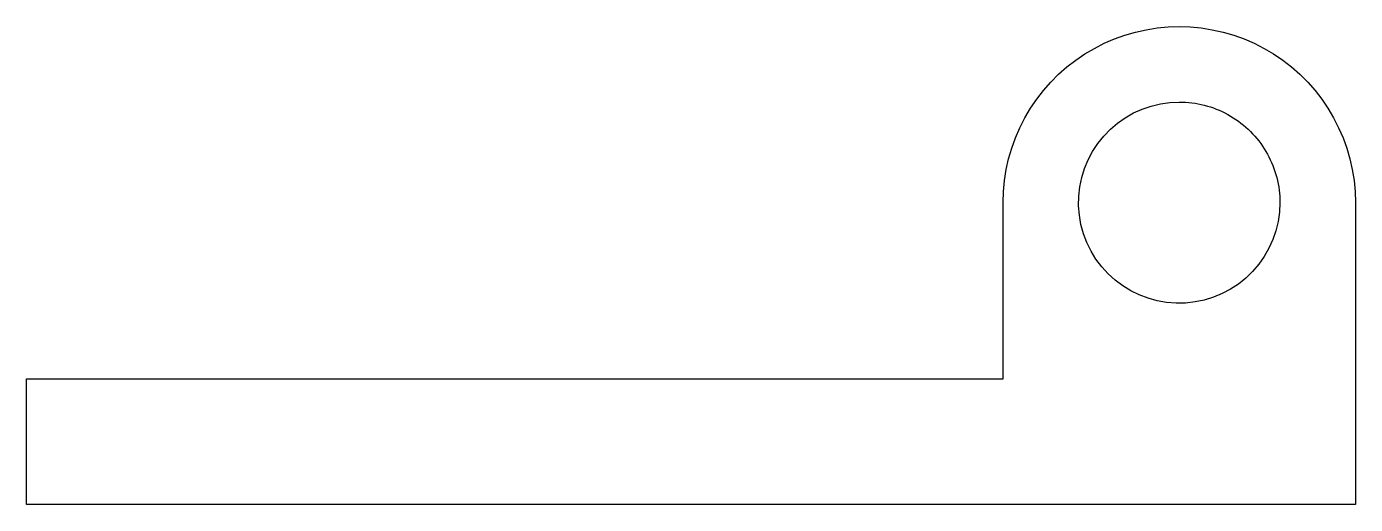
# Model space of a CAD drawing. Header units: metres. Extents: x -38.9 to 13.9, y 0 to 19.
import ezdxf

# ---------------------------------------------------------------- set-up
doc = ezdxf.new("R2010")
doc.units = ezdxf.units.M

msp = doc.modelspace()

# ---------------------------------------------------------------- linework, layer by layer
for points in [[(-0.1, 12), (-0.086, 12.44), (-0.045, 12.877), (0.024, 13.312), (0.12, 13.741), (0.243, 14.163), (0.392, 14.577), (0.566, 14.98), (0.766, 15.372), (0.99, 15.751), (1.237, 16.114), (1.506, 16.462), (1.797, 16.792), (2.108, 17.103), (2.438, 17.394), (2.786, 17.663), (3.149, 17.91), (3.528, 18.134), (3.92, 18.334), (4.323, 18.508), (4.737, 18.657), (5.159, 18.78), (5.588, 18.876), (6.023, 18.945), (6.46, 18.986), (6.9, 19), (7.34, 18.986), (7.777, 18.945), (8.212, 18.876), (8.641, 18.78), (9.063, 18.657), (9.477, 18.508), (9.88, 18.334), (10.272, 18.134), (10.651, 17.91), (11.014, 17.663), (11.362, 17.394), (11.692, 17.103), (12.003, 16.792), (12.294, 16.462), (12.563, 16.114), (12.81, 15.751), (13.034, 15.372), (13.234, 14.98), (13.408, 14.577), (13.557, 14.163), (13.68, 13.741), (13.776, 13.312), (13.845, 12.877), (13.886, 12.44), (13.9, 12)], [(10.9, 12), (10.882, 11.624), (10.829, 11.25), (10.741, 10.884), (10.619, 10.528), (10.464, 10.184), (10.277, 9.857), (10.061, 9.548), (9.816, 9.262), (9.545, 9), (9.251, 8.764), (8.936, 8.557), (8.603, 8.381), (8.255, 8.236), (7.895, 8.126), (7.526, 8.049), (7.151, 8.008), (6.774, 8.002), (6.399, 8.032), (6.027, 8.096), (5.664, 8.196), (5.311, 8.329), (4.973, 8.495), (4.652, 8.692), (4.35, 8.918), (4.072, 9.172), (3.818, 9.45), (3.592, 9.752), (3.395, 10.073), (3.229, 10.411), (3.096, 10.764), (2.996, 11.127), (2.932, 11.499), (2.902, 11.874), (2.908, 12.251), (2.949, 12.626), (3.026, 12.995), (3.136, 13.355), (3.281, 13.703), (3.457, 14.036), (3.664, 14.351), (3.9, 14.645), (4.162, 14.916), (4.448, 15.161), (4.757, 15.377), (5.084, 15.564), (5.428, 15.719), (5.784, 15.841), (6.15, 15.929), (6.524, 15.982), (6.9, 16)], [(6.9, 16), (7.026, 15.998), (7.151, 15.992), (7.276, 15.982), (7.401, 15.968), (7.526, 15.951), (7.65, 15.929), (7.773, 15.904), (7.895, 15.874), (8.016, 15.841), (8.136, 15.804), (8.255, 15.764), (8.372, 15.719), (8.489, 15.671), (8.603, 15.619), (8.716, 15.564), (8.827, 15.505), (8.936, 15.443), (9.043, 15.377), (9.148, 15.308), (9.251, 15.236), (9.352, 15.161), (9.45, 15.082), (9.545, 15), (9.638, 14.916), (9.728, 14.828), (9.816, 14.738), (9.9, 14.645), (9.982, 14.55), (10.061, 14.452), (10.136, 14.351), (10.208, 14.248), (10.277, 14.143), (10.343, 14.036), (10.405, 13.927), (10.464, 13.816), (10.519, 13.703), (10.571, 13.589), (10.619, 13.472), (10.664, 13.355), (10.704, 13.236), (10.741, 13.116), (10.774, 12.995), (10.804, 12.873), (10.829, 12.75), (10.851, 12.626), (10.868, 12.501), (10.882, 12.376), (10.892, 12.251), (10.898, 12.126), (10.9, 12)], [(-0.1, 5), (-0.1, 5.14), (-0.1, 5.28), (-0.1, 5.42), (-0.1, 5.56), (-0.1, 5.7), (-0.1, 5.84), (-0.1, 5.98), (-0.1, 6.12), (-0.1, 6.26), (-0.1, 6.4), (-0.1, 6.54), (-0.1, 6.68), (-0.1, 6.82), (-0.1, 6.96), (-0.1, 7.1), (-0.1, 7.24), (-0.1, 7.38), (-0.1, 7.52), (-0.1, 7.66), (-0.1, 7.8), (-0.1, 7.94), (-0.1, 8.08), (-0.1, 8.22), (-0.1, 8.36), (-0.1, 8.5), (-0.1, 8.64), (-0.1, 8.78), (-0.1, 8.92), (-0.1, 9.06), (-0.1, 9.2), (-0.1, 9.34), (-0.1, 9.48), (-0.1, 9.62), (-0.1, 9.76), (-0.1, 9.9), (-0.1, 10.04), (-0.1, 10.18), (-0.1, 10.32), (-0.1, 10.46), (-0.1, 10.6), (-0.1, 10.74), (-0.1, 10.88), (-0.1, 11.02), (-0.1, 11.16), (-0.1, 11.3), (-0.1, 11.44), (-0.1, 11.58), (-0.1, 11.72), (-0.1, 11.86), (-0.1, 12)], [(-0.1, 5), (-0.1, 5.14), (-0.1, 5.28), (-0.1, 5.42), (-0.1, 5.56), (-0.1, 5.7), (-0.1, 5.84), (-0.1, 5.98), (-0.1, 6.12), (-0.1, 6.26), (-0.1, 6.4), (-0.1, 6.54), (-0.1, 6.68), (-0.1, 6.82), (-0.1, 6.96), (-0.1, 7.1), (-0.1, 7.24), (-0.1, 7.38), (-0.1, 7.52), (-0.1, 7.66), (-0.1, 7.8), (-0.1, 7.94), (-0.1, 8.08), (-0.1, 8.22), (-0.1, 8.36), (-0.1, 8.5), (-0.1, 8.64), (-0.1, 8.78), (-0.1, 8.92), (-0.1, 9.06), (-0.1, 9.2), (-0.1, 9.34), (-0.1, 9.48), (-0.1, 9.62), (-0.1, 9.76), (-0.1, 9.9), (-0.1, 10.04), (-0.1, 10.18), (-0.1, 10.32), (-0.1, 10.46), (-0.1, 10.6), (-0.1, 10.74), (-0.1, 10.88), (-0.1, 11.02), (-0.1, 11.16), (-0.1, 11.3), (-0.1, 11.44), (-0.1, 11.58), (-0.1, 11.72), (-0.1, 11.86), (-0.1, 12)], [(13.9, 12), (13.9, 11.76), (13.9, 11.52), (13.9, 11.28), (13.9, 11.04), (13.9, 10.8), (13.9, 10.56), (13.9, 10.32), (13.9, 10.08), (13.9, 9.84), (13.9, 9.6), (13.9, 9.36), (13.9, 9.12), (13.9, 8.88), (13.9, 8.64), (13.9, 8.4), (13.9, 8.16), (13.9, 7.92), (13.9, 7.68), (13.9, 7.44), (13.9, 7.2), (13.9, 6.96), (13.9, 6.72), (13.9, 6.48), (13.9, 6.24), (13.9, 6), (13.9, 5.76), (13.9, 5.52), (13.9, 5.28), (13.9, 5.04), (13.9, 4.8), (13.9, 4.56), (13.9, 4.32), (13.9, 4.08), (13.9, 3.84), (13.9, 3.6), (13.9, 3.36), (13.9, 3.12), (13.9, 2.88), (13.9, 2.64), (13.9, 2.4), (13.9, 2.16), (13.9, 1.92), (13.9, 1.68), (13.9, 1.44), (13.9, 1.2), (13.9, 0.96), (13.9, 0.72), (13.9, 0.48), (13.9, 0.24), (13.9, 0)], [(-38.9, 0), (-38.9, 0.1), (-38.9, 0.2), (-38.9, 0.3), (-38.9, 0.4), (-38.9, 0.5), (-38.9, 0.6), (-38.9, 0.7), (-38.9, 0.8), (-38.9, 0.9), (-38.9, 1), (-38.9, 1.1), (-38.9, 1.2), (-38.9, 1.3), (-38.9, 1.4), (-38.9, 1.5), (-38.9, 1.6), (-38.9, 1.7), (-38.9, 1.8), (-38.9, 1.9), (-38.9, 2), (-38.9, 2.1), (-38.9, 2.2), (-38.9, 2.3), (-38.9, 2.4), (-38.9, 2.5), (-38.9, 2.6), (-38.9, 2.7), (-38.9, 2.8), (-38.9, 2.9), (-38.9, 3), (-38.9, 3.1), (-38.9, 3.2), (-38.9, 3.3), (-38.9, 3.4), (-38.9, 3.5), (-38.9, 3.6), (-38.9, 3.7), (-38.9, 3.8), (-38.9, 3.9), (-38.9, 4), (-38.9, 4.1), (-38.9, 4.2), (-38.9, 4.3), (-38.9, 4.4), (-38.9, 4.5), (-38.9, 4.6), (-38.9, 4.7), (-38.9, 4.8), (-38.9, 4.9), (-38.9, 5)], [(-38.9, 5), (-38.124, 5), (-37.348, 5), (-36.572, 5), (-35.796, 5), (-35.02, 5), (-34.244, 5), (-33.468, 5), (-32.692, 5), (-31.916, 5), (-31.14, 5), (-30.364, 5), (-29.588, 5), (-28.812, 5), (-28.036, 5), (-27.26, 5), (-26.484, 5), (-25.708, 5), (-24.932, 5), (-24.156, 5), (-23.38, 5), (-22.604, 5), (-21.828, 5), (-21.052, 5), (-20.276, 5), (-19.5, 5), (-18.724, 5), (-17.948, 5), (-17.172, 5), (-16.396, 5), (-15.62, 5), (-14.844, 5), (-14.068, 5), (-13.292, 5), (-12.516, 5), (-11.74, 5), (-10.964, 5), (-10.188, 5), (-9.412, 5), (-8.636, 5), (-7.86, 5), (-7.084, 5), (-6.308, 5), (-5.532, 5), (-4.756, 5), (-3.98, 5), (-3.204, 5), (-2.428, 5), (-1.652, 5), (-0.876, 5), (-0.1, 5)], [(-20, 5), (-19.602, 5), (-19.204, 5), (-18.806, 5), (-18.408, 5), (-18.01, 5), (-17.612, 5), (-17.214, 5), (-16.816, 5), (-16.418, 5), (-16.02, 5), (-15.622, 5), (-15.224, 5), (-14.826, 5), (-14.428, 5), (-14.03, 5), (-13.632, 5), (-13.234, 5), (-12.836, 5), (-12.438, 5), (-12.04, 5), (-11.642, 5), (-11.244, 5), (-10.846, 5), (-10.448, 5), (-10.05, 5), (-9.652, 5), (-9.254, 5), (-8.856, 5), (-8.458, 5), (-8.06, 5), (-7.662, 5), (-7.264, 5), (-6.866, 5), (-6.468, 5), (-6.07, 5), (-5.672, 5), (-5.274, 5), (-4.876, 5), (-4.478, 5), (-4.08, 5), (-3.682, 5), (-3.284, 5), (-2.886, 5), (-2.488, 5), (-2.09, 5), (-1.692, 5), (-1.294, 5), (-0.896, 5), (-0.498, 5), (-0.1, 5)], [(13.9, 0), (12.844, 0), (11.788, 0), (10.732, 0), (9.676, 0), (8.62, 0), (7.564, 0), (6.508, 0), (5.452, 0), (4.396, 0), (3.34, 0), (2.284, 0), (1.228, 0), (0.172, 0), (-0.884, 0), (-1.94, 0), (-2.996, 0), (-4.052, 0), (-5.108, 0), (-6.164, 0), (-7.22, 0), (-8.276, 0), (-9.332, 0), (-10.388, 0), (-11.444, 0), (-12.5, 0), (-13.556, 0), (-14.612, 0), (-15.668, 0), (-16.724, 0), (-17.78, 0), (-18.836, 0), (-19.892, 0), (-20.948, 0), (-22.004, 0), (-23.06, 0), (-24.116, 0), (-25.172, 0), (-26.228, 0), (-27.284, 0), (-28.34, 0), (-29.396, 0), (-30.452, 0), (-31.508, 0), (-32.564, 0), (-33.62, 0), (-34.676, 0), (-35.732, 0), (-36.788, 0), (-37.844, 0), (-38.9, 0)]]:
    msp.add_lwpolyline(points)

doc.saveas('drawing.dxf')
